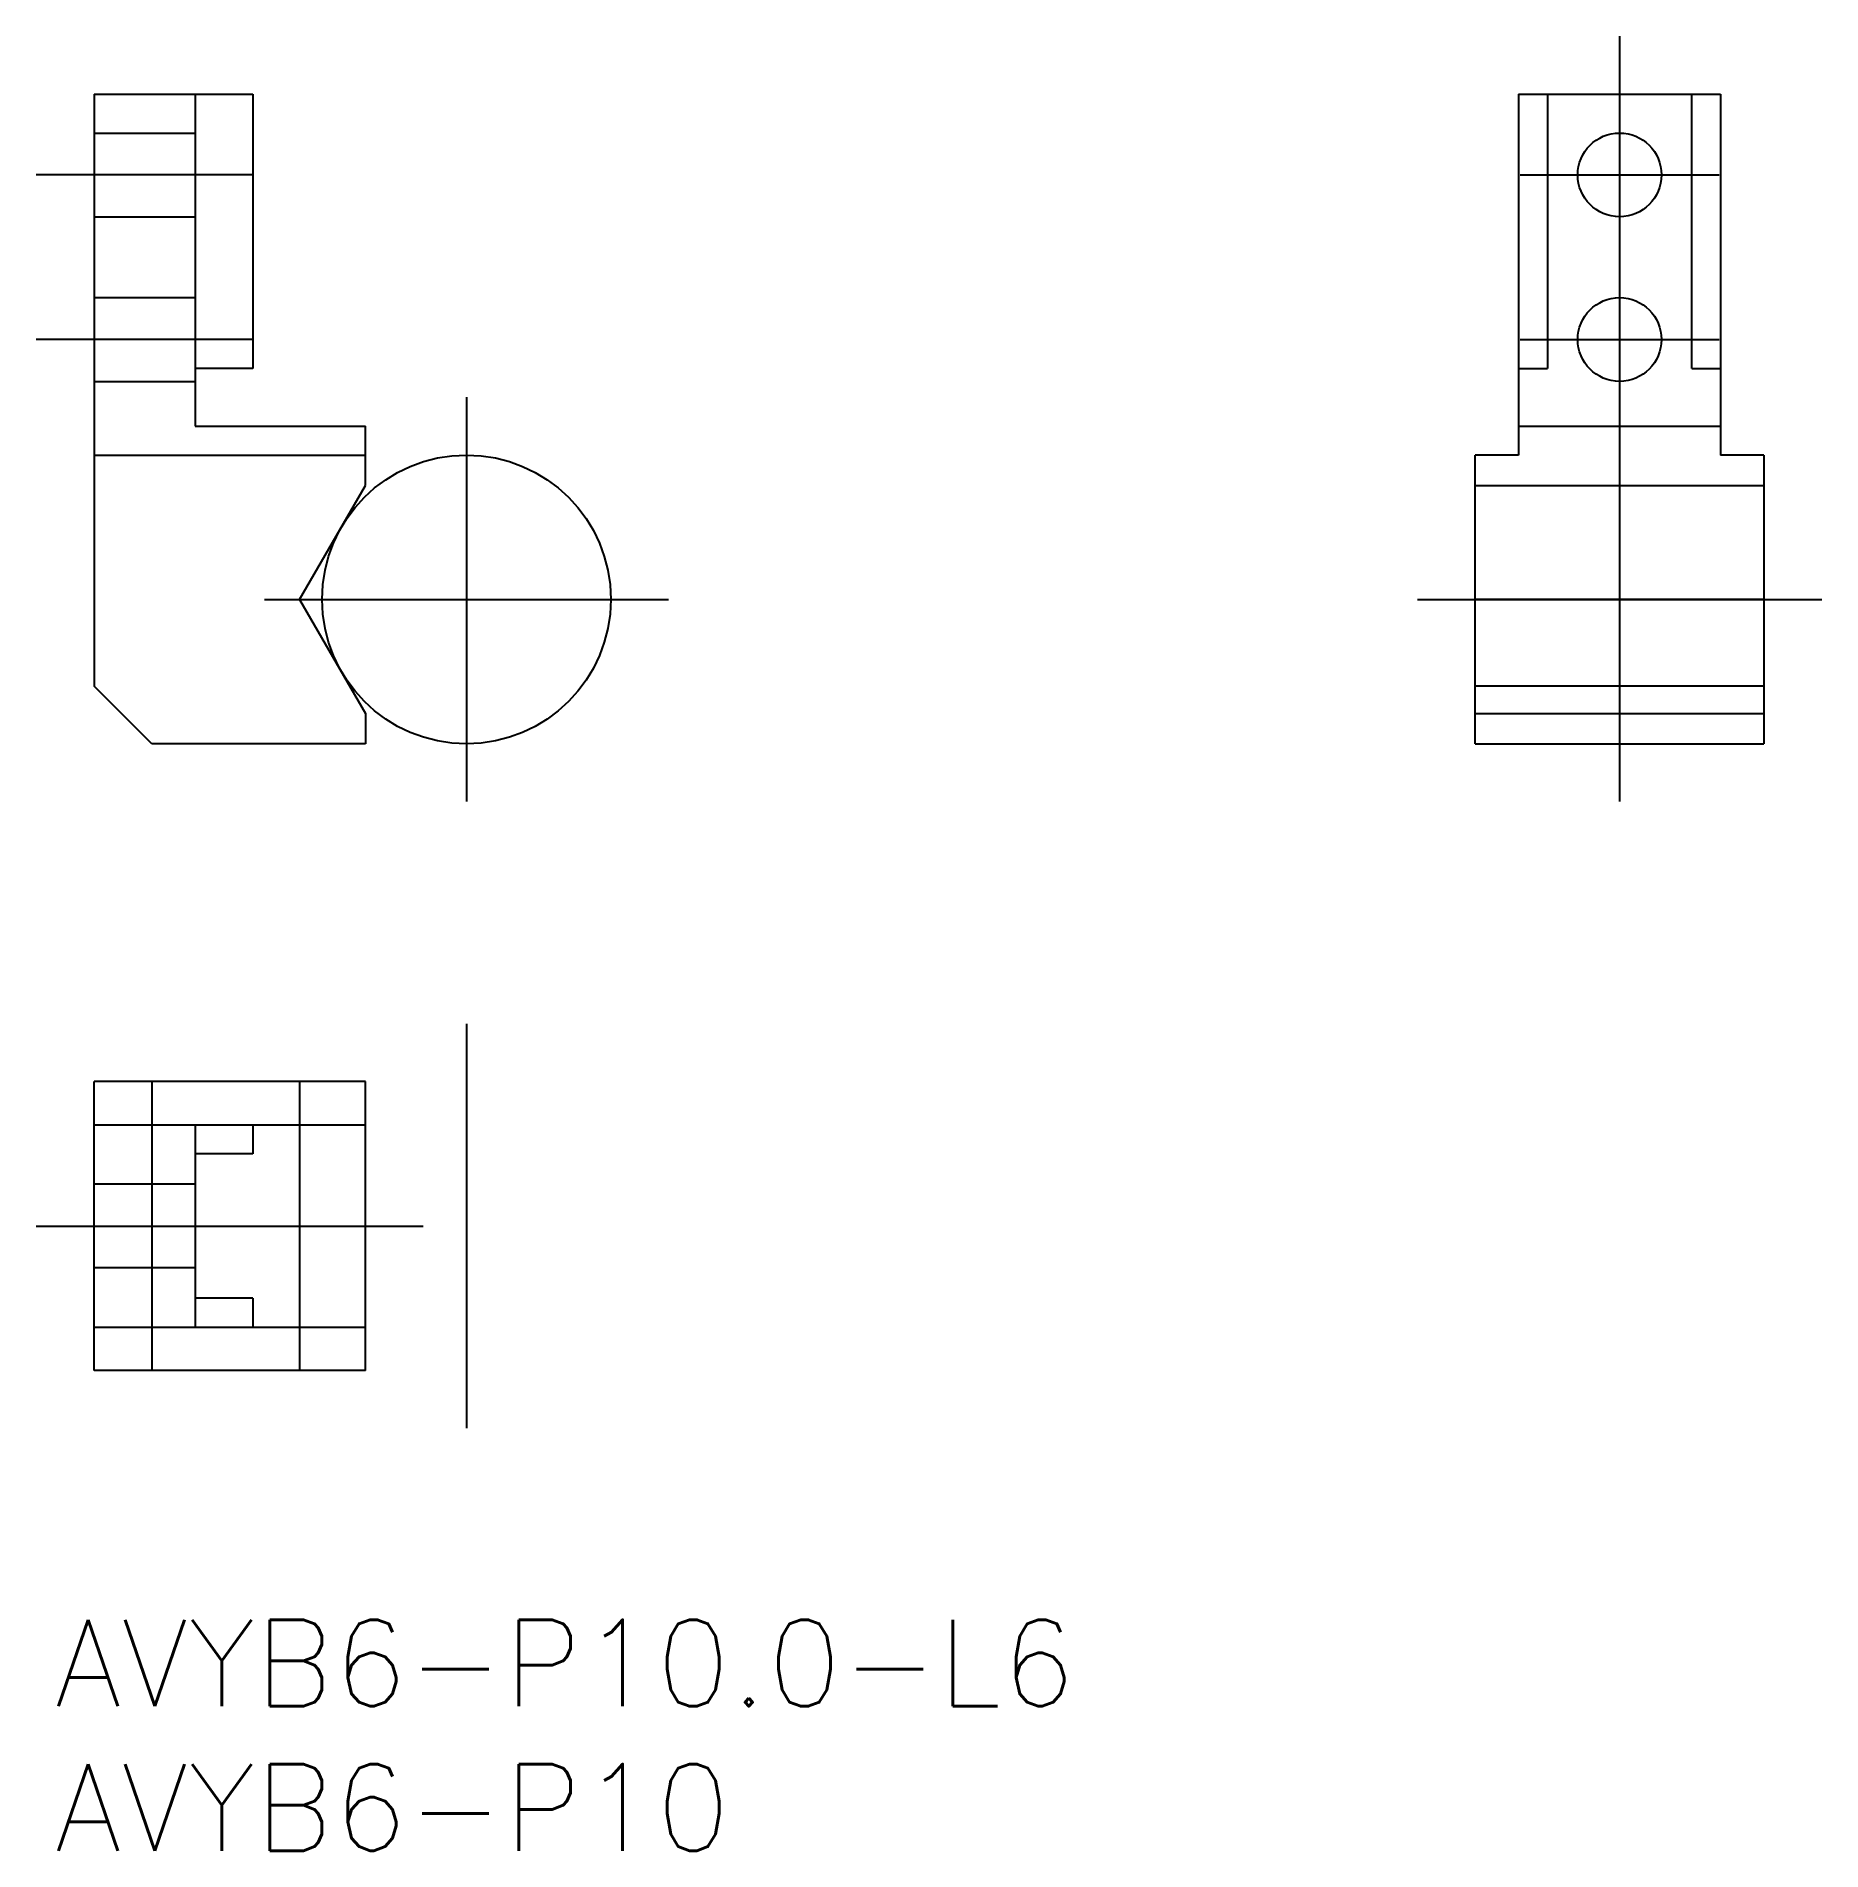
# Model space of a CAD drawing. Extents: x -14.9 to 46.9, y -43.3 to 19.5.
import ezdxf

# ---------------------------------------------------------------- set-up
doc = ezdxf.new("R2010")
doc.units = 0
for name, pattern in [('CENTER', [50.8, 31.75, -6.35, 6.35, -6.35]), ('DASHED', [19.05, 12.7, -6.35]), ('PHANTOM', [63.5, 31.75, -6.35, 6.35, -6.35, 6.35, -6.35])]:
    doc.linetypes.add(name, pattern=pattern)
doc.layers.get('0').update_dxf_attribs({"linetype": 'CONTINUOUS'})
doc.layers.add('CENTER', color=1, linetype='CENTER')
doc.styles.get("Standard").update_dxf_attribs({"font": 'txt.shx', "height": 3, "bigfont": 'bigfont.shx'})

msp = doc.modelspace()

# ---------------------------------------------------------------- linework, layer by layer
at = {"color": 7, "linetype": 'CONTINUOUS'}
for p, q in [((-12.9, 17.5), (-7.4, 17.5)), ((-12.9, 17.5), (-12.9, -3)), ((-7.4, 17.5), (-7.4, 8)), ((36.445, 17.5), (43.445, 17.5)), ((36.445, 17.5), (36.445, 5)), ((37.445, 17.5), (37.445, 8)), ((42.445, 8), (42.445, 17.5)), ((43.445, 17.5), (43.445, 5)), ((-9.4, 8), (-9.4, 6)), ((-7.4, 8), (-9.4, 8)), ((36.445, 8), (37.445, 8)), ((42.445, 8), (43.445, 8)), ((-9.4, 6), (-3.5, 6)), ((-3.5, 3.949), (-3.5, 6)), ((36.445, 6), (43.445, 6)), ((-12.9, 5), (-3.5, 5)), ((34.945, -5), (34.945, 5)), ((36.445, 5), (34.945, 5)), ((44.945, 5), (43.445, 5)), ((44.945, 5), (44.945, -5)), ((-5.78, 0), (-3.5, 3.949)), ((34.945, 3.949), (44.945, 3.949)), ((-5.78, 0), (-3.5, -3.949)), ((34.945, 0), (44.945, 0)), ((44.945, 0), (34.945, 0)), ((-10.9, -5), (-12.9, -3)), ((-3.5, -3.949), (-3.5, -5)), ((34.945, -3.949), (44.945, -3.949)), ((-3.5, -5), (-10.9, -5)), ((34.945, -5), (44.945, -5)), ((-3.5, -16.699), (-12.9, -16.699)), ((-12.9, -26.699), (-12.9, -16.699)), ((-10.9, -16.699), (-10.9, -26.699)), ((-3.5, -26.699), (-3.5, -16.699)), ((-3.5, -26.699), (-12.9, -26.699))]:
    msp.add_line(p, q, dxfattribs=at)
at = {"color": 3, "linetype": 'DASHED'}
for p, q in [((-9.4, 17.5), (-9.4, 8)), ((-12.9, 16.15), (-9.4, 16.15)), ((-12.9, 13.25), (-9.4, 13.25)), ((-12.9, 10.45), (-9.4, 10.45)), ((-12.9, 7.55), (-9.4, 7.55)), ((44.945, -3), (34.945, -3)), ((-5.78, -16.699), (-5.78, -26.699)), ((-12.9, -18.199), (-3.5, -18.199)), ((-9.4, -18.199), (-9.4, -19.199)), ((-7.4, -18.199), (-7.4, -19.199)), ((-7.4, -19.199), (-9.4, -19.199)), ((-9.4, -19.199), (-9.4, -24.199)), ((-9.4, -20.249), (-12.9, -20.249)), ((-9.4, -23.149), (-12.9, -23.149)), ((-7.4, -24.199), (-9.4, -24.199)), ((-9.4, -24.199), (-9.4, -25.199)), ((-7.4, -24.199), (-7.4, -25.199)), ((-12.9, -25.199), (-3.5, -25.199))]:
    msp.add_line(p, q, dxfattribs=at)
at = {"color": 7, "linetype": 'CONTINUOUS'}
for centre in [(39.945, 14.7), (39.945, 9)]:
    msp.add_circle(centre, 1.45, dxfattribs=at)
at = {"color": 3, "linetype": 'PHANTOM'}
msp.add_circle((0, 0), 5, dxfattribs=at)
at = {"layer": 'CENTER', "color": 1, "linetype": 'CENTER'}
for p, q in [((39.945, 19.5), (39.945, -7)), ((-7.4, 14.7), (-14.9, 14.7)), ((36.495, 14.7), (43.395, 14.7)), ((-7.4, 9), (-14.9, 9)), ((36.495, 9), (43.395, 9)), ((0, 7), (0, -7)), ((-7, 0), (7, 0)), ((32.945, 0), (46.945, 0)), ((0, -14.699), (0, -28.699)), ((-14.9, -21.699), (-1.5, -21.699))]:
    msp.add_line(p, q, dxfattribs=at)

# ---------------------------------------------------------------- texts
at = {"color": 7, "linetype": 'CONTINUOUS'}
for s, p in [('AVYB6-P10.0-L6', (-14.262, -38.332)), ('AVYB6-P10', (-14.262, -43.332))]:
    msp.add_text(s, height=3, dxfattribs=at).set_placement(p)

doc.saveas('drawing.dxf')
